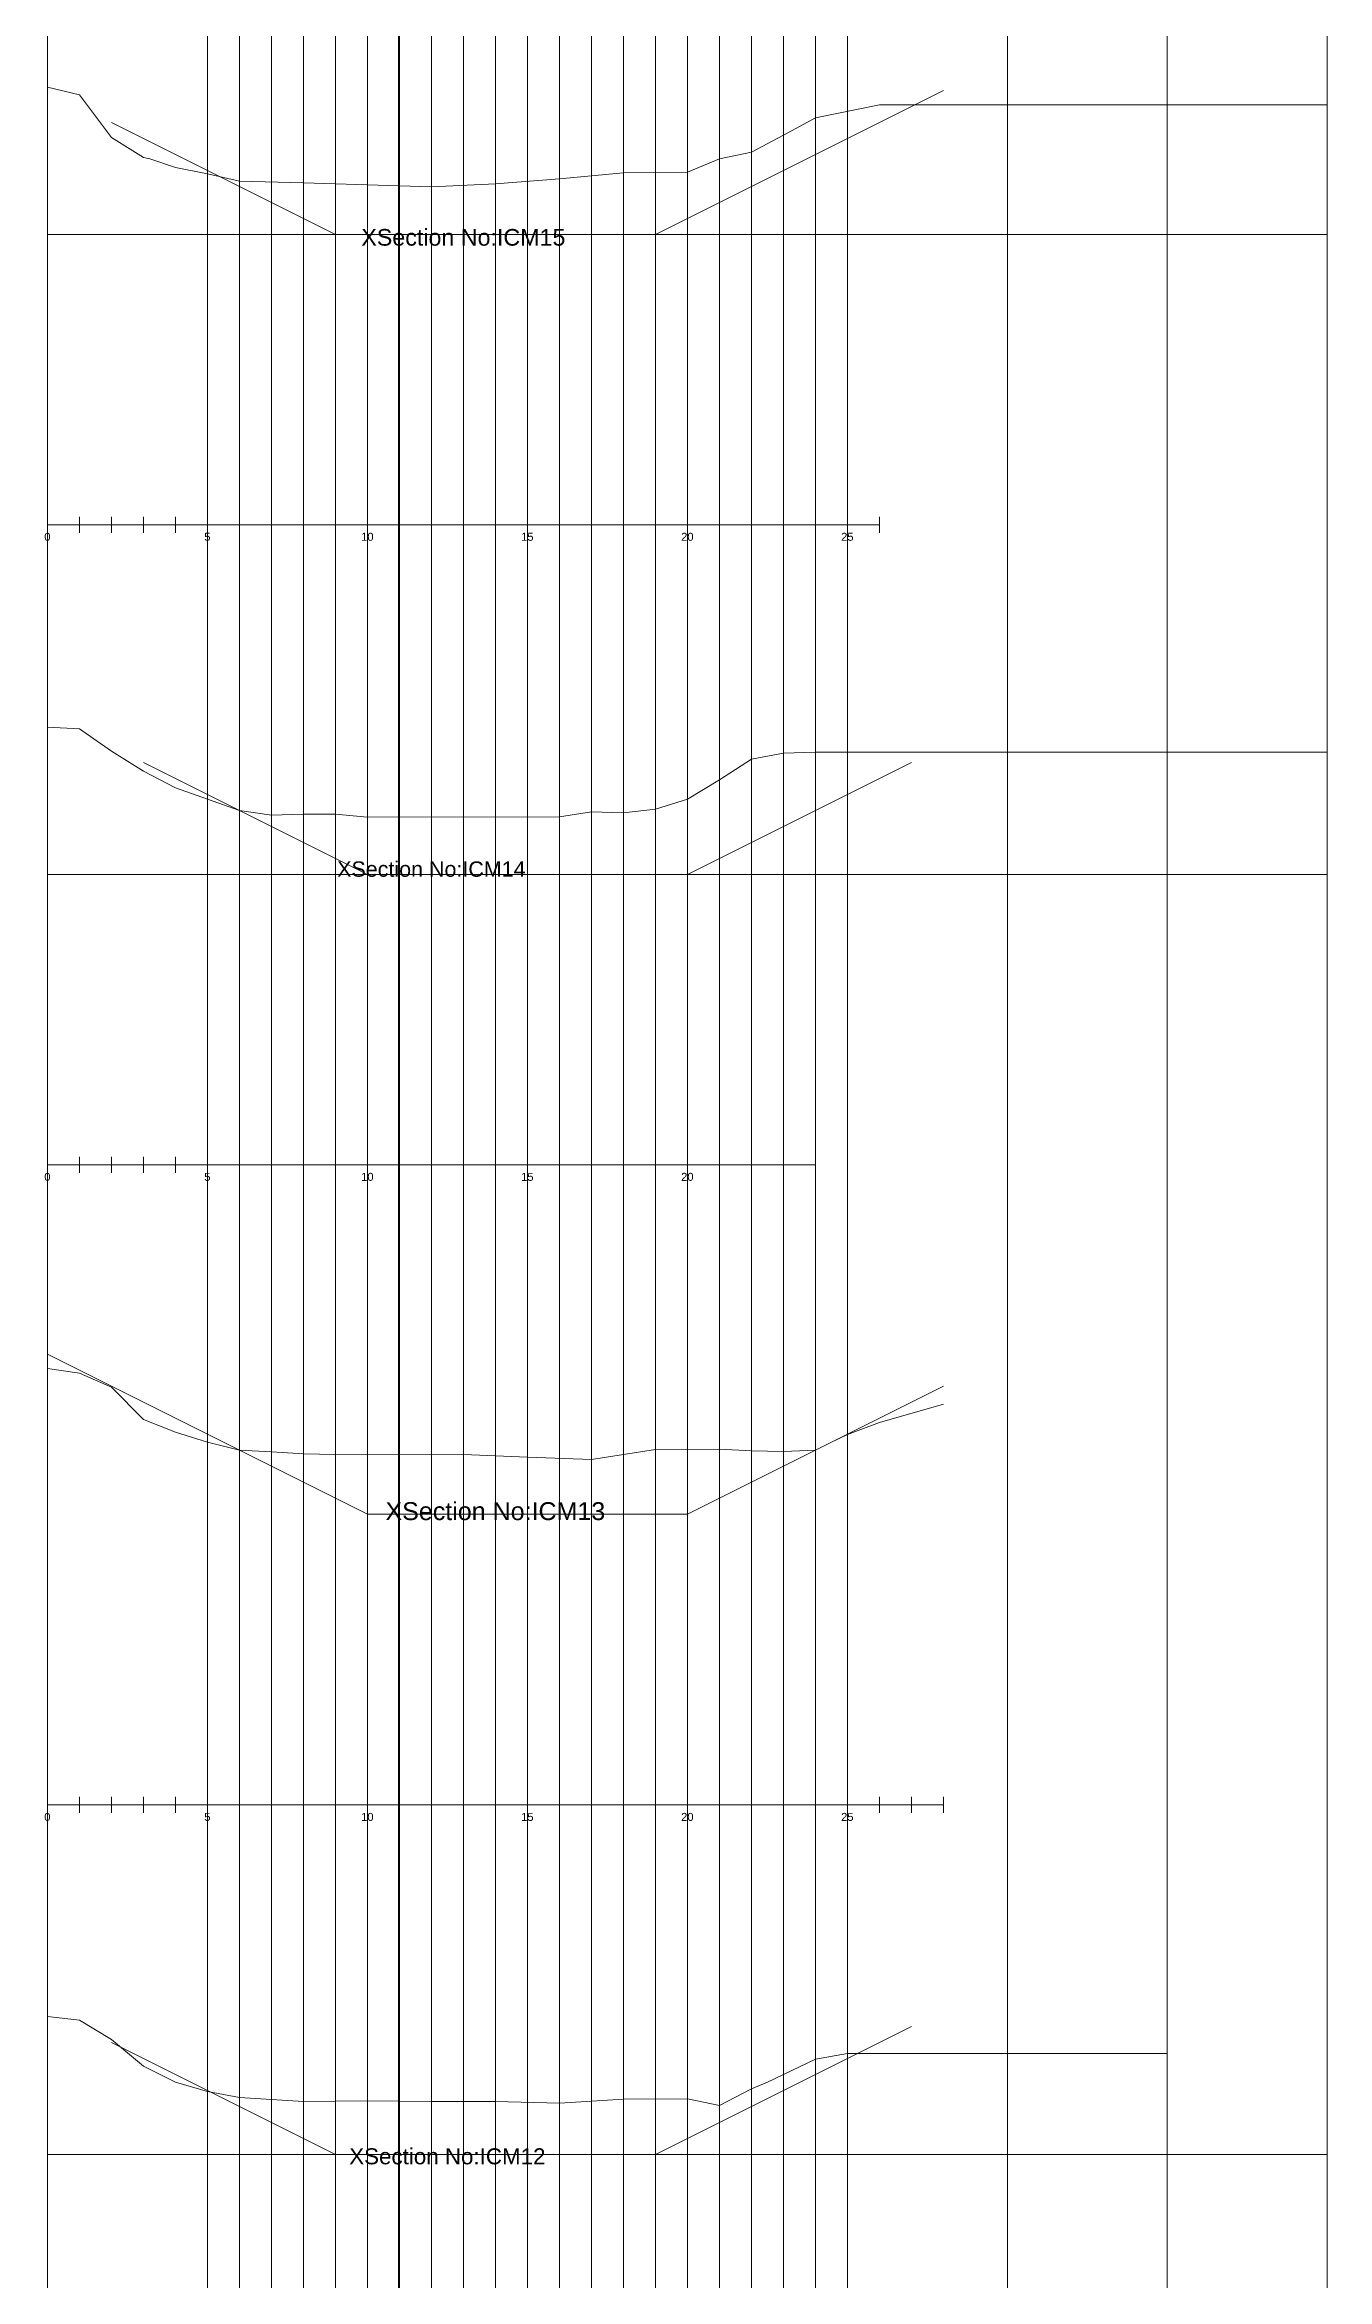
# Model space of a CAD drawing. Header units: inches. Extents: x 3554 to 3940, y 6 to 534.
# Drawn here: x 3618.9 to 3658.9, y 265.2 to 335 of the extents above; entities that cross this region are included whole.
import ezdxf

# ---------------------------------------------------------------- set-up
doc = ezdxf.new("R2010")
doc.units = ezdxf.units.IN
doc.header["$LTSCALE"] = 7
doc.header["$MEASUREMENT"] = 0
doc.layers.add('Cross Section Labels', color=7, linetype='Continuous', lineweight=9)
doc.styles.get("Standard").update_dxf_attribs({"font": 'arial.ttf'})

msp = doc.modelspace()

# ---------------------------------------------------------------- linework, layer by layer
at = {"layer": 'Cross Section Labels'}
for p, q in [((3618.949, 5.999), (3618.949, 533.721)), ((3623.949, 5.999), (3623.949, 533.721)), ((3624.949, 5.999), (3624.949, 533.721)), ((3625.949, 5.999), (3625.949, 533.721)), ((3626.949, 5.999), (3626.949, 533.721)), ((3627.949, 5.999), (3627.949, 533.721)), ((3628.949, 5.999), (3628.949, 533.721)), ((3629.949, 5.999), (3629.949, 533.721)), ((3630.949, 5.999), (3630.949, 533.721)), ((3631.949, 5.999), (3631.949, 533.721)), ((3632.949, 5.999), (3632.949, 533.721)), ((3633.949, 5.999), (3633.949, 533.721)), ((3634.949, 5.999), (3634.949, 533.721)), ((3635.949, 5.999), (3635.949, 533.721)), ((3636.949, 5.999), (3636.949, 533.721)), ((3637.949, 5.999), (3637.949, 533.721)), ((3638.949, 5.999), (3638.949, 533.721)), ((3639.949, 5.999), (3639.949, 533.721)), ((3640.949, 5.999), (3640.949, 533.721)), ((3641.949, 5.999), (3641.949, 533.721)), ((3642.949, 5.999), (3642.949, 533.721)), ((3643.949, 5.999), (3643.949, 533.721)), ((3648.949, 5.999), (3648.949, 533.721)), ((3653.949, 5.999), (3653.949, 533.721)), ((3658.949, 5.999), (3658.949, 533.721)), ((3629.924, 5.999), (3629.924, 370.438)), ((3630.949, 5.999), (3630.949, 370.438)), ((3631.949, 5.999), (3631.949, 370.438)), ((3632.949, 5.999), (3632.949, 370.438)), ((3634.949, 5.999), (3634.949, 370.438)), ((3635.949, 5.999), (3635.949, 370.438)), ((3636.949, 5.999), (3636.949, 370.438)), ((3637.949, 5.999), (3637.949, 370.438)), ((3644.949, 333.12), (3658.949, 333.12)), ((3618.949, 329.07), (3658.949, 329.07)), ((3642.949, 312.899), (3658.949, 312.899)), ((3618.949, 309.07), (3658.949, 309.07)), ((3643.949, 272.234), (3653.949, 272.234)), ((3618.949, 269.08), (3658.949, 269.08))]:
    msp.add_line(p, q, dxfattribs=at)
for points in [[(3644.949, 333.12), (3642.949, 332.72), (3641.949, 332.17), (3640.949, 331.64), (3639.949, 331.432), (3638.949, 331.022), (3637.949, 331.012), (3636.949, 331.002), (3634.949, 330.812), (3632.949, 330.652), (3630.949, 330.562), (3628.949, 330.622), (3626.949, 330.682), (3624.949, 330.732), (3623.949, 330.962), (3622.949, 331.162), (3622.149, 331.432), (3621.949, 331.48), (3620.949, 332.1), (3619.949, 333.43), (3618.949, 333.67)], [(3620.949, 332.57), (3627.949, 329.07), (3632.949, 329.07), (3637.949, 329.07), (3646.949, 333.57)], [(3618.949, 319.75), (3618.949, 320.25)], [(3618.949, 320), (3644.949, 320)], [(3619.949, 319.75), (3619.949, 320.25)], [(3620.949, 319.75), (3620.949, 320.25)], [(3621.949, 319.75), (3621.949, 320.25)], [(3622.949, 319.75), (3622.949, 320.25)], [(3623.949, 319.75), (3623.949, 320.25)], [(3624.949, 319.75), (3624.949, 320.25)], [(3625.949, 319.75), (3625.949, 320.25)], [(3626.949, 319.75), (3626.949, 320.25)], [(3627.949, 319.75), (3627.949, 320.25)], [(3628.949, 319.75), (3628.949, 320.25)], [(3629.949, 319.75), (3629.949, 320.25)], [(3630.949, 319.75), (3630.949, 320.25)], [(3631.949, 319.75), (3631.949, 320.25)], [(3632.949, 319.75), (3632.949, 320.25)], [(3633.949, 319.75), (3633.949, 320.25)], [(3634.949, 319.75), (3634.949, 320.25)], [(3635.949, 319.75), (3635.949, 320.25)], [(3636.949, 319.75), (3636.949, 320.25)], [(3637.949, 319.75), (3637.949, 320.25)], [(3638.949, 319.75), (3638.949, 320.25)], [(3639.949, 319.75), (3639.949, 320.25)], [(3640.949, 319.75), (3640.949, 320.25)], [(3641.949, 319.75), (3641.949, 320.25)], [(3642.949, 319.75), (3642.949, 320.25)], [(3643.949, 319.75), (3643.949, 320.25)], [(3644.949, 319.75), (3644.949, 320.25)], [(3642.949, 312.899), (3641.949, 312.859), (3640.949, 312.679), (3639.949, 312.029), (3638.949, 311.428), (3637.949, 311.118), (3636.949, 310.998), (3635.949, 311.028), (3634.949, 310.878), (3632.949, 310.868), (3630.949, 310.878), (3628.949, 310.868), (3627.949, 310.958), (3626.949, 310.958), (3625.949, 310.928), (3624.949, 311.068), (3623.949, 311.428), (3622.949, 311.779), (3621.949, 312.299), (3620.949, 312.929), (3619.949, 313.619), (3618.949, 313.679)], [(3621.949, 312.57), (3628.949, 309.07), (3633.949, 309.07), (3638.949, 309.07), (3645.949, 312.57)], [(3618.949, 299.75), (3618.949, 300.25)], [(3619.949, 299.75), (3619.949, 300.25)], [(3620.949, 299.75), (3620.949, 300.25)], [(3621.949, 299.75), (3621.949, 300.25)], [(3622.949, 299.75), (3622.949, 300.25)], [(3623.949, 299.75), (3623.949, 300.25)], [(3624.949, 299.75), (3624.949, 300.25)], [(3625.949, 299.75), (3625.949, 300.25)], [(3626.949, 299.75), (3626.949, 300.25)], [(3627.949, 299.75), (3627.949, 300.25)], [(3628.949, 299.75), (3628.949, 300.25)], [(3629.949, 299.75), (3629.949, 300.25)], [(3630.949, 299.75), (3630.949, 300.25)], [(3631.949, 299.75), (3631.949, 300.25)], [(3632.949, 299.75), (3632.949, 300.25)], [(3633.949, 299.75), (3633.949, 300.25)], [(3634.949, 299.75), (3634.949, 300.25)], [(3635.949, 299.75), (3635.949, 300.25)], [(3636.949, 299.75), (3636.949, 300.25)], [(3637.949, 299.75), (3637.949, 300.25)], [(3638.949, 299.75), (3638.949, 300.25)], [(3639.949, 299.75), (3639.949, 300.25)], [(3640.949, 299.75), (3640.949, 300.25)], [(3641.949, 299.75), (3641.949, 300.25)], [(3642.949, 299.75), (3642.949, 300.25)], [(3618.949, 300), (3642.949, 300)], [(3618.949, 294.08), (3628.949, 289.08), (3633.949, 289.08), (3638.949, 289.08), (3646.949, 293.08)], [(3646.949, 292.522), (3644.949, 291.952), (3643.949, 291.572), (3643.449, 291.334), (3642.949, 291.084), (3641.949, 291.044), (3640.949, 291.064), (3639.949, 291.114), (3637.949, 291.104), (3635.949, 290.794), (3633.949, 290.864), (3631.949, 290.944), (3629.949, 290.964), (3627.949, 290.944), (3626.949, 290.974), (3625.949, 291.034), (3624.949, 291.084), (3623.949, 291.334), (3622.949, 291.642), (3621.949, 292.042), (3620.949, 293.052), (3619.949, 293.492), (3618.949, 293.632)], [(3618.949, 279.75), (3618.949, 280.25)], [(3618.949, 280), (3646.949, 280)], [(3619.949, 279.75), (3619.949, 280.25)], [(3620.949, 279.75), (3620.949, 280.25)], [(3621.949, 279.75), (3621.949, 280.25)], [(3622.949, 279.75), (3622.949, 280.25)], [(3623.949, 279.75), (3623.949, 280.25)], [(3624.949, 279.75), (3624.949, 280.25)], [(3625.949, 279.75), (3625.949, 280.25)], [(3626.949, 279.75), (3626.949, 280.25)], [(3627.949, 279.75), (3627.949, 280.25)], [(3628.949, 279.75), (3628.949, 280.25)], [(3629.949, 279.75), (3629.949, 280.25)], [(3630.949, 279.75), (3630.949, 280.25)], [(3631.949, 279.75), (3631.949, 280.25)], [(3632.949, 279.75), (3632.949, 280.25)], [(3633.949, 279.75), (3633.949, 280.25)], [(3634.949, 279.75), (3634.949, 280.25)], [(3635.949, 279.75), (3635.949, 280.25)], [(3636.949, 279.75), (3636.949, 280.25)], [(3637.949, 279.75), (3637.949, 280.25)], [(3638.949, 279.75), (3638.949, 280.25)], [(3639.949, 279.75), (3639.949, 280.25)], [(3640.949, 279.75), (3640.949, 280.25)], [(3641.949, 279.75), (3641.949, 280.25)], [(3642.949, 279.75), (3642.949, 280.25)], [(3643.949, 279.75), (3643.949, 280.25)], [(3644.949, 279.75), (3644.949, 280.25)], [(3645.949, 279.75), (3645.949, 280.25)], [(3646.949, 279.75), (3646.949, 280.25)], [(3643.949, 272.234), (3642.949, 272.054), (3641.949, 271.574), (3641.449, 271.336), (3640.949, 271.127), (3639.949, 270.607), (3638.949, 270.817), (3636.949, 270.807), (3634.949, 270.677), (3632.949, 270.737), (3630.949, 270.727), (3628.949, 270.757), (3626.949, 270.727), (3625.949, 270.797), (3624.949, 270.857), (3623.949, 271.047), (3622.949, 271.337), (3621.949, 271.834), (3620.949, 272.674), (3619.949, 273.274), (3618.949, 273.384)], [(3620.949, 272.58), (3627.949, 269.08), (3632.949, 269.08), (3637.949, 269.08), (3645.949, 273.08)]]:
    msp.add_lwpolyline(points, dxfattribs=at)

# ---------------------------------------------------------------- texts
for s, insert, char_height, attachment_point in [('XSection No:ICM15', (3631.949, 328.978), 0.52, 5), ('0', (3618.949, 319.75), 0.25, 2), ('5', (3623.949, 319.75), 0.25, 2), ('10', (3628.949, 319.75), 0.25, 2), ('15', (3633.949, 319.75), 0.25, 2), ('20', (3638.949, 319.75), 0.25, 2), ('25', (3643.949, 319.75), 0.25, 2), ('XSection No:ICM14', (3630.949, 309.238), 0.48, 5), ('0', (3618.949, 299.75), 0.25, 2), ('5', (3623.949, 299.75), 0.25, 2), ('10', (3628.949, 299.75), 0.25, 2), ('15', (3633.949, 299.75), 0.25, 2), ('20', (3638.949, 299.75), 0.25, 2), ('XSection No:ICM13', (3632.949, 289.175), 0.56, 5), ('0', (3618.949, 279.75), 0.25, 2), ('5', (3623.949, 279.75), 0.25, 2), ('10', (3628.949, 279.75), 0.25, 2), ('15', (3633.949, 279.75), 0.25, 2), ('20', (3638.949, 279.75), 0.25, 2), ('25', (3643.949, 279.75), 0.25, 2), ('XSection No:ICM12', (3631.449, 269.016), 0.5, 5)]:
    msp.add_mtext(s, dxfattribs=dict(at, insert=insert, char_height=char_height, attachment_point=attachment_point))

doc.saveas('drawing.dxf')
